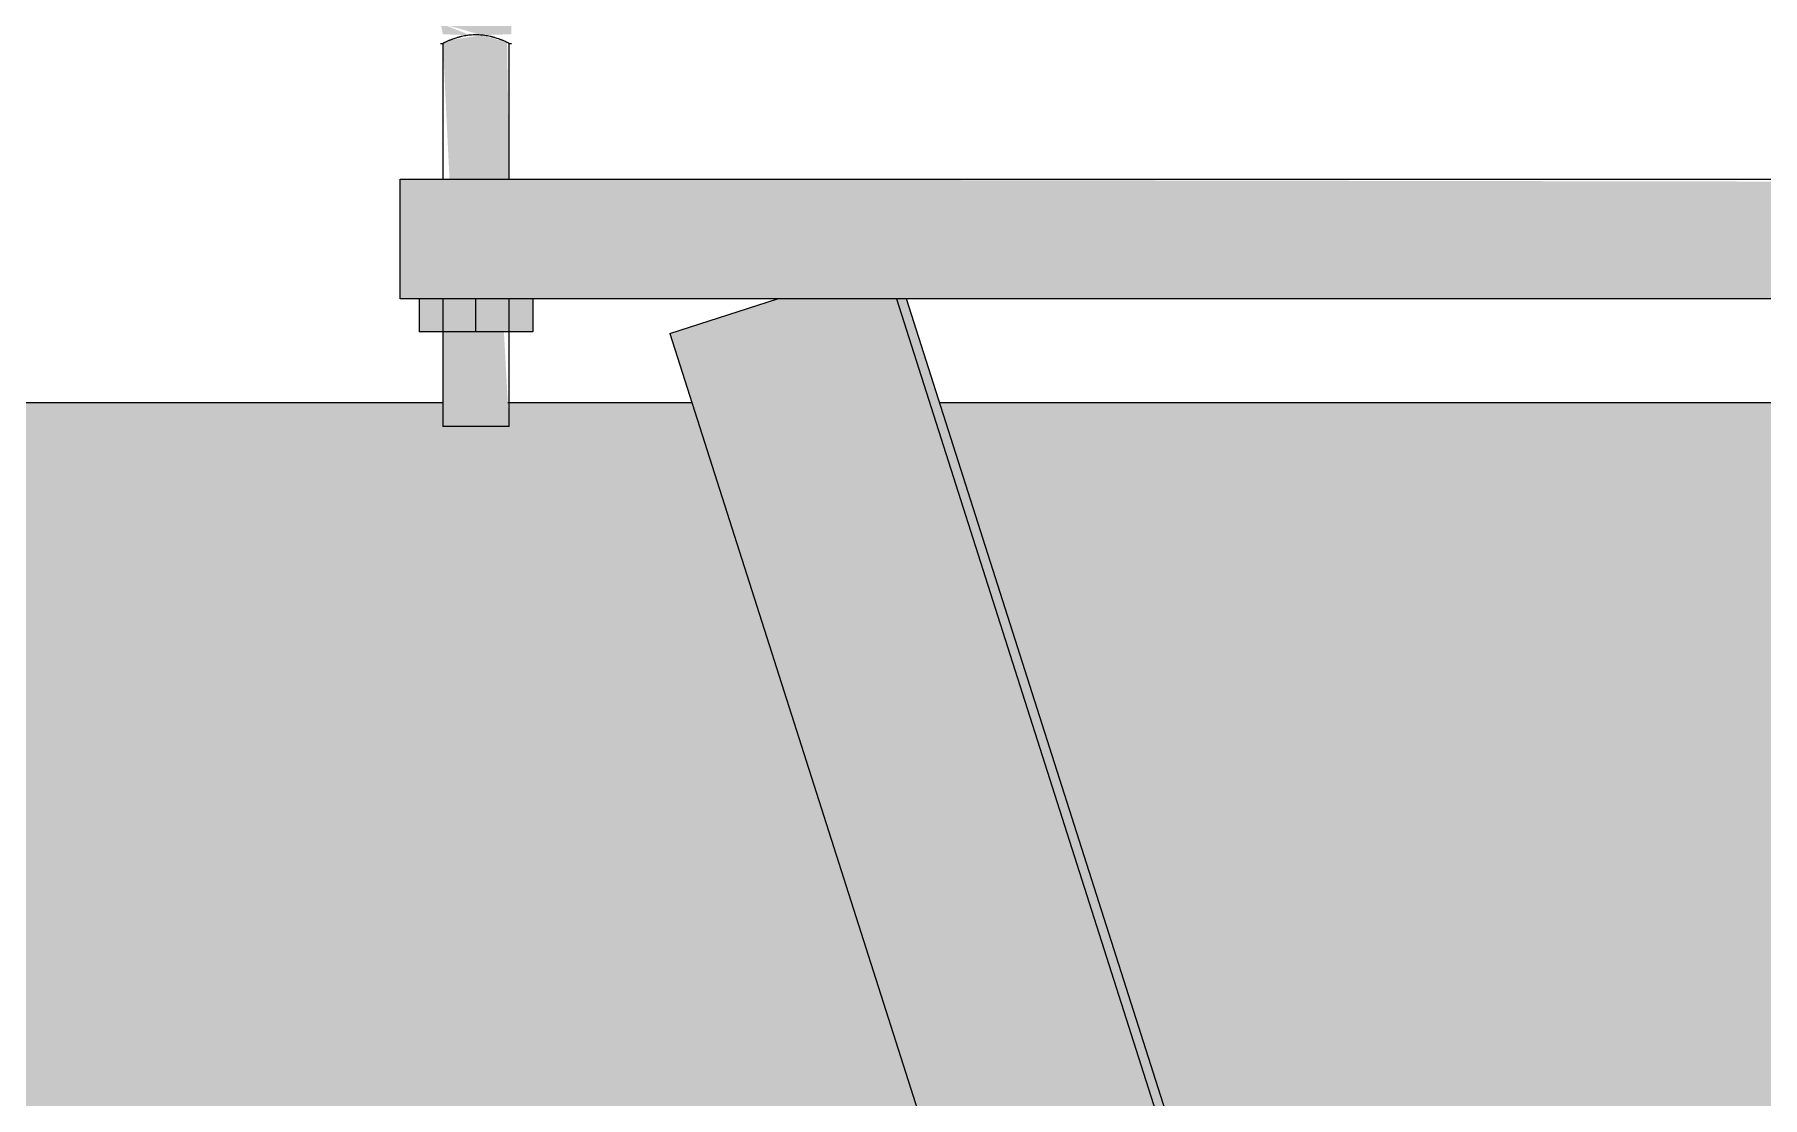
# Model space of a CAD drawing. Header units: inches. Extents: x 21380 to 98133, y -290 to 853.
# Drawn here: x 36530.73 to 36553.56, y 270.82 to 284.87 of the extents above; entities that cross this region are included whole.
import ezdxf

# ---------------------------------------------------------------- set-up
doc = ezdxf.new("R2010")
doc.units = ezdxf.units.IN
doc.header["$MEASUREMENT"] = 0
doc.layers.add('M-HVAC-DUCT', color=70, linetype='Continuous', lineweight=9)
doc.layers.add('Q-SPCQ', color=91, linetype='Continuous', lineweight=9)

# ---------------------------------------------------------------- blocks, each defined once
blk = doc.blocks.new('Basketball_Backstop-Performance_Sports_Systems-3103-Ceiling_Hung - 27_-0_ to 27_-11 7_8_-706978-Building Section - East_West looking South')
at = {"layer": 'Q-SPCQ'}
h = blk.add_hatch(color=256, dxfattribs=at)
h.paths.add_polyline_path([(-25003.684, 284.859), (-25003.72, 284.873), (-25004.075, 285.015), (-25004.044, 284.87), (-25003.72, 284.86)], flags=0)
h.paths.add_polyline_path([(-25003.53, 284.859), (-25003.138, 284.871), (-25003.138, 285.656), (-25004.075, 285.656), (-25004.044, 285.007), (-25003.607, 284.881)], flags=0)
h = blk.add_hatch(color=256, dxfattribs=at)
h.paths.add_polyline_path([(-25004.029, 279.687), (-25003.169, 279.687), (-25003.238, 280.937), (-25004.044, 280.937), (-25004.044, 279.687)], flags=0)
h.paths.add_polyline_path([(-25003.558, 282.955), (-25003.169, 282.955), (-25003.196, 284.763), (-25003.53, 284.859), (-25003.941, 284.795), (-25004.044, 284.75), (-25003.957, 282.955), (-25003.655, 282.955)], flags=0)
h = blk.add_hatch(color=256, dxfattribs=at)
h.paths.add_polyline_path([(-25004.607, 281.375), (-24958.107, 281.375), (-24958.107, 282.875), (-25004.607, 282.955), (-25004.607, 281.497)], flags=0)
h.paths.add_polyline_path([(-24951.405, 281.375), (-24908.607, 281.375), (-24908.607, 282.955), (-24955.107, 282.875), (-24955.107, 281.375), (-24953.294, 281.375)], flags=0)
h.paths.add_polyline_path([(-24956.424, 282.237), (-24956.55, 282.059), (-24956.522, 282.231), (-24956.509, 282.232)], flags=0)
h.paths.add_polyline_path([(-24956.424, 281.808), (-24956.509, 282.396), (-24956.799, 282.312), (-24956.794, 282.236), (-24956.612, 282.226), (-24956.607, 282.055), (-24956.548, 282.052), (-24956.444, 281.814)], flags=0)
h.paths.add_polyline_path([(-24956.701, 281.835), (-24956.68, 281.844), (-24956.799, 282.237), (-24956.794, 281.99), (-24956.704, 281.839)], flags=0)
h.paths.add_polyline_path([(-24956.299, 281.915), (-24956.237, 282.125), (-24956.299, 281.937)], flags=0)
for points in [[(-25004.044, 280.937), (-25003.607, 280.937), (-25003.607, 281.375), (-25004.357, 281.375), (-25004.357, 280.937)], [(-25003.607, 280.937), (-25002.857, 280.937), (-25002.857, 281.375), (-25003.607, 281.375)], [(-24960.72, 164.313), (-24960.587, 164.314), (-24997.919, 281.375), (-24998.053, 281.375), (-24960.721, 164.314)]]:
    blk.add_hatch(color=256, dxfattribs=at).paths.add_polyline_path(points, flags=0)
h = blk.add_hatch(color=256, dxfattribs=at)
h.paths.add_polyline_path([(-24960.179, 157.563), (-24959.822, 157.563), (-24959.822, 160.188), (-24962.542, 160.188), (-24961.705, 157.563)], flags=0)
h.paths.add_polyline_path([(-24963.858, 164.313), (-24960.721, 164.314), (-24998.053, 281.375), (-24999.622, 281.375), (-25001.045, 280.918), (-24963.858, 164.314)], flags=0)
for p, q in [((-25004.075, 284.75), (-25004.044, 284.75)), ((-25004.044, 284.75), (-25004.044, 282.955)), ((-25003.169, 282.955), (-25003.169, 284.75)), ((-25003.169, 284.75), (-25003.138, 284.75)), ((-25004.607, 281.375), (-25004.607, 282.955)), ((-25004.607, 282.955), (-24957.112, 282.955)), ((-24959.919, 281.375), (-25004.607, 281.375)), ((-25004.357, 281.375), (-25004.357, 280.937)), ((-25004.044, 281.375), (-25004.044, 279.687)), ((-25003.607, 280.937), (-25003.607, 281.375)), ((-25003.169, 279.687), (-25003.169, 281.375)), ((-25002.857, 281.375), (-25002.857, 280.937)), ((-25001.045, 280.918), (-24999.622, 281.375)), ((-24998.053, 281.375), (-24960.721, 164.314)), ((-24960.587, 164.314), (-24997.919, 281.375)), ((-25003.607, 280.937), (-25004.357, 280.937)), ((-25002.857, 280.937), (-25003.607, 280.937)), ((-25001.045, 280.918), (-24963.858, 164.314)), ((-25003.169, 279.687), (-25004.044, 279.687))]:
    blk.add_line(p, q, dxfattribs=at)
blk.add_open_spline([(-25003.169, 284.75), (-25003.169, 284.75), (-25003.173, 284.752), (-25003.184, 284.758), (-25003.196, 284.762), (-25003.21, 284.769), (-25003.228, 284.777), (-25003.245, 284.785), (-25003.26, 284.791), (-25003.272, 284.795), (-25003.284, 284.799), (-25003.302, 284.806), (-25003.325, 284.814), (-25003.35, 284.822), (-25003.37, 284.829), (-25003.387, 284.833), (-25003.403, 284.837), (-25003.426, 284.842), (-25003.455, 284.848), (-25003.492, 284.855), (-25003.529, 284.859), (-25003.568, 284.862), (-25003.607, 284.862), (-25003.645, 284.862), (-25003.684, 284.859), (-25003.721, 284.855), (-25003.758, 284.848), (-25003.787, 284.842), (-25003.81, 284.837), (-25003.827, 284.833), (-25003.843, 284.829), (-25003.864, 284.822), (-25003.888, 284.814), (-25003.911, 284.806), (-25003.929, 284.799), (-25003.941, 284.795), (-25003.953, 284.791), (-25003.968, 284.785), (-25003.985, 284.777), (-25004.003, 284.769), (-25004.018, 284.762), (-25004.029, 284.758), (-25004.041, 284.752), (-25004.044, 284.75), (-25004.044, 284.75)], degree=3, knots=[0, 0, 0, 0, 0.055556, 0.083333, 0.111111, 0.138889, 0.166667, 0.194444, 0.208333, 0.222222, 0.236111, 0.25, 0.277778, 0.305556, 0.319444, 0.333333, 0.347222, 0.361111, 0.388889, 0.416667, 0.444444, 0.472222, 0.5, 0.527778, 0.555556, 0.583333, 0.611111, 0.638889, 0.652778, 0.666667, 0.680556, 0.694444, 0.722222, 0.75, 0.763889, 0.777778, 0.791667, 0.805556, 0.833333, 0.861111, 0.888889, 0.916667, 0.944444, 1, 1, 1, 1], dxfattribs=at)

msp = doc.modelspace()

# ---------------------------------------------------------------- hatches: boundary and pattern name
at = {"layer": 'M-HVAC-DUCT', "lineweight": 5}
h = msp.add_hatch(color=256, dxfattribs=at)
h.paths.add_polyline_path([(35823.154, 264), (35878.952, 264), (35873.849, 280), (35871.432, 280), (35871.374, 279.687), (35870.557, 279.761), (35870.557, 280), (35823.154, 280), (35823.154, 266.778)], flags=0)
h.paths.add_polyline_path([(35953.766, 264), (35958.869, 280), (35921.307, 280), (35921.307, 264), (35948.321, 264)], flags=0)
h.paths.add_polyline_path([(36579.99, 264), (36580.25, 264), (36580.25, 280), (36542.688, 280), (36547.791, 264)], flags=0)
h.paths.add_polyline_path([(36586.875, 264), (36619.334, 264), (36624.436, 280), (36586.875, 280), (36586.875, 266.027)], flags=0)
h.paths.add_polyline_path([(35962.433, 264), (36544.519, 264), (36539.417, 280), (36537, 280), (36536.941, 279.687), (36536.125, 279.757), (36536.124, 280), (35965.432, 280), (35965.374, 279.687), (35964.557, 279.769), (35964.557, 280), (35962.14, 280), (35957.038, 264), (35959.587, 264)], flags=0)
h.paths.add_polyline_path([(38645.812, 264), (38645.812, 280), (36631, 280), (36630.941, 279.687), (36630.125, 279.757), (36630.125, 280), (36627.708, 280), (36622.605, 264), (38615.37, 264)], flags=0)
h.paths.add_polyline_path([(35882.223, 264), (35914.682, 264), (35914.682, 280), (35877.121, 280), (35881.356, 266.721)], flags=0)

# ---------------------------------------------------------------- linework, layer by layer
at = {"layer": 'M-HVAC-DUCT'}
for p, q in [((36536.124, 280), (35965.417, 280)), ((36539.417, 280), (36536.984, 280)), ((36580.25, 280), (36542.688, 280))]:
    msp.add_line(p, q, dxfattribs=at)

# ---------------------------------------------------------------- block references
at = {"layer": 'Q-SPCQ'}
msp.add_blockref('Basketball_Backstop-Performance_Sports_Systems-3103-Ceiling_Hung - 27_-0_ to 27_-11 7_8_-706978-Building Section - East_West looking South', (61540.169, 0), dxfattribs=at)

doc.saveas('drawing.dxf')
